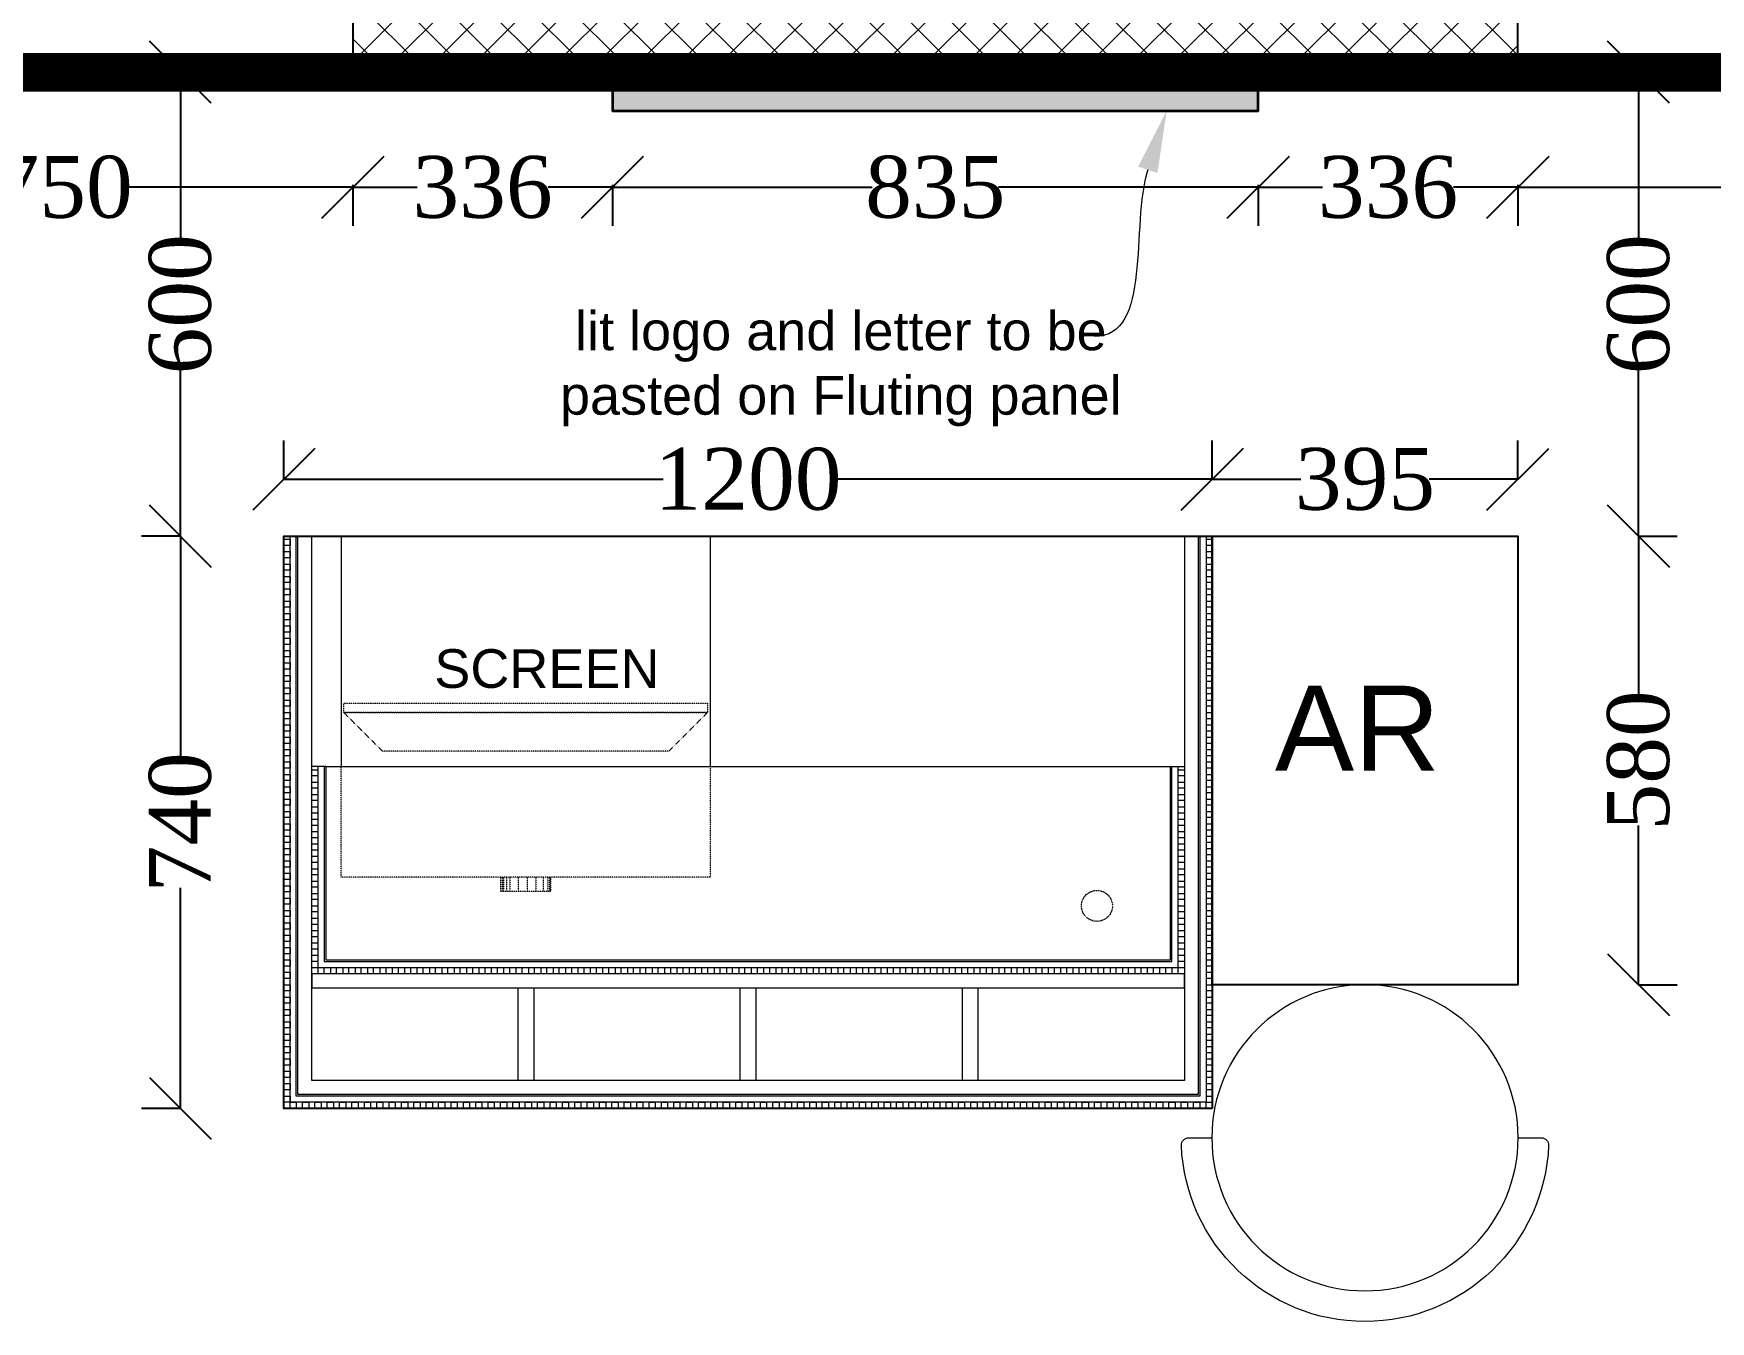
# Model space of a CAD drawing. Header units: millimetres. Extents: x 247811 to 254473, y -206991 to -192801.
# Drawn here: x 250217 to 252384, y -198959 to -197293 of the extents above; entities that cross this region are included whole.
import ezdxf
from ezdxf import colors
from ezdxf.entities.mleader import LeaderData, LeaderLine
from ezdxf.math import Vec2, Vec3

# ---------------------------------------------------------------- set-up
doc = ezdxf.new("R2010")
doc.units = ezdxf.units.MM
doc.header["$LTSCALE"] = 0.1
doc.header["$MEASUREMENT"] = 0
doc.header["$PDMODE"] = 3
doc.linetypes.add('a_p6_plan_L18$0$HIDDEN', pattern=[0.375, 0.25, -0.125])
doc.linetypes.add('ACAD_ISO03W100', pattern=[30, 12, -18])
for name, color, linetype, lineweight in [('A-DIM', 31, 'Continuous', 15), ('A-ELEV-1', 120, 'Continuous', 35), ('Dim-Interior', 33, 'Continuous', 9), ('Floor-Unit', 1, 'Continuous', 13), ('LENS_CURTAIN', 5, 'a_p6_plan_L18$0$HIDDEN', 9), ('LENS_HATCH', 251, 'Continuous', 5), ('LENS_PARTITION', 21, 'Continuous', 25), ('LENS_TEXT', 4, 'Continuous', 5), ('LN-ELEVATION-1', 81, 'Continuous', 13), ('LN-ELEVATION-3', 125, 'a_p6_plan_L18$0$HIDDEN', 18)]:
    doc.layers.add(name, color=color, linetype=linetype, lineweight=lineweight)
doc.layers.add('LK-FLUTTED FINISH', color=20, linetype='Continuous', lineweight=30, true_color=0xff5e29)
doc.styles.add('LK by Kuldeepak', font='times.ttf')
doc.styles.get("Standard").update_dxf_attribs({"font": 'arial.ttf'})
doc.dimstyles.new('LK BY KULDEEPAK', dxfattribs={"dimtxt": 80, "dimasz": 80, "dimexe": 50, "dimexo": 1, "dimtad": 0, "dimdec": 0, "dimtxsty": 'LK by Kuldeepak', "dimblk": 'OBLIQUE', "dimcen": 2.5, "dimclrd": 250, "dimclre": 250, "dimclrt": 256, "dimadec": 0, "dimazin": 0, "dimtfac": 1, "dimtdec": 0, "dimtmove": 0, "dimatfit": 3, "dimfxl": 1, "dimarcsym": 0})

# ---------------------------------------------------------------- blocks, each defined once
blk = doc.blocks.new('POS1200')
at = {"layer": 'Defpoints'}
blk.add_lwpolyline([(600, -442), (-600, -442), (-600, 298), (600, 298)], close=True, dxfattribs=at)
at = {"layer": 'LN-ELEVATION-1', "ltscale": 0.5}
for points in [[(-546, 0), (-564, 0)], [(-556, 0), (-556, -260), (556, -260), (556, 0)], [(-548, 0), (-548, -252), (548, -252), (548, 0)], [(-546, 0), (-546, -250), (546, -250), (546, 0)], [(-546, 0), (546, 0)], [(546, 0), (564, 0)]]:
    blk.add_lwpolyline(points, dxfattribs=at)
for points in [[(-556, -4), (-556, -12), (-564, -12), (-564, -4)], [(-556, -20), (-556, -28), (-564, -28), (-564, -20)], [(564, -4), (564, -12), (556, -12), (556, -4)], [(564, -20), (564, -28), (556, -28), (556, -20)], [(-556, -36), (-556, -44), (-564, -44), (-564, -36)], [(564, -36), (564, -44), (556, -44), (556, -36)], [(-556, -52), (-556, -60), (-564, -60), (-564, -52)], [(564, -52), (564, -60), (556, -60), (556, -52)], [(-556, -68), (-556, -76), (-564, -76), (-564, -68)], [(-556, -84), (-556, -92), (-564, -92), (-564, -84)], [(564, -68), (564, -76), (556, -76), (556, -68)], [(564, -84), (564, -92), (556, -92), (556, -84)], [(-556, -100), (-556, -108), (-564, -108), (-564, -100)], [(564, -100), (564, -108), (556, -108), (556, -100)], [(-556, -116), (-556, -124), (-564, -124), (-564, -116)], [(564, -116), (564, -124), (556, -124), (556, -116)], [(-556, -132), (-556, -140), (-564, -140), (-564, -132)], [(-556, -148), (-556, -156), (-564, -156), (-564, -148)], [(564, -132), (564, -140), (556, -140), (556, -132)], [(564, -148), (564, -156), (556, -156), (556, -148)], [(-556, -164), (-556, -172), (-564, -172), (-564, -164)], [(564, -164), (564, -172), (556, -172), (556, -164)], [(-556, -180), (-556, -188), (-564, -188), (-564, -180)], [(564, -180), (564, -188), (556, -188), (556, -180)], [(-556, -196), (-556, -204), (-564, -204), (-564, -196)], [(-556, -212), (-556, -220), (-564, -220), (-564, -212)], [(564, -196), (564, -204), (556, -204), (556, -196)], [(564, -212), (564, -220), (556, -220), (556, -212)], [(-556, -228), (-556, -236), (-564, -236), (-564, -228)], [(564, -228), (564, -236), (556, -236), (556, -228)], [(-556, -244), (-556, -252), (-564, -252), (-564, -244)], [(-556, -260), (-556, -268), (-564, -268), (-564, -260)], [(-540, -260), (-540, -268), (-548, -268), (-548, -260)], [(-524, -260), (-524, -268), (-532, -268), (-532, -260)], [(-508, -260), (-508, -268), (-516, -268), (-516, -260)], [(-492, -260), (-492, -268), (-500, -268), (-500, -260)], [(-476, -260), (-476, -268), (-484, -268), (-484, -260)], [(-460, -260), (-460, -268), (-468, -268), (-468, -260)], [(-444, -260), (-444, -268), (-452, -268), (-452, -260)], [(-428, -260), (-428, -268), (-436, -268), (-436, -260)], [(-412, -260), (-412, -268), (-420, -268), (-420, -260)], [(-396, -260), (-396, -268), (-404, -268), (-404, -260)], [(-380, -260), (-380, -268), (-388, -268), (-388, -260)], [(-364, -260), (-364, -268), (-372, -268), (-372, -260)], [(-348, -260), (-348, -268), (-356, -268), (-356, -260)], [(-332, -260), (-332, -268), (-340, -268), (-340, -260)], [(-316, -260), (-316, -268), (-324, -268), (-324, -260)], [(-300, -260), (-300, -268), (-308, -268), (-308, -260)], [(-284, -260), (-284, -268), (-292, -268), (-292, -260)], [(-268, -260), (-268, -268), (-276, -268), (-276, -260)], [(-252, -260), (-252, -268), (-260, -268), (-260, -260)], [(-236, -260), (-236, -268), (-244, -268), (-244, -260)], [(-220, -260), (-220, -268), (-228, -268), (-228, -260)], [(-204, -260), (-204, -268), (-212, -268), (-212, -260)], [(-188, -260), (-188, -268), (-196, -268), (-196, -260)], [(-172, -260), (-172, -268), (-180, -268), (-180, -260)], [(-156, -260), (-156, -268), (-164, -268), (-164, -260)], [(-140, -260), (-140, -268), (-148, -268), (-148, -260)], [(-124, -260), (-124, -268), (-132, -268), (-132, -260)], [(-108, -260), (-108, -268), (-116, -268), (-116, -260)], [(-92, -260), (-92, -268), (-100, -268), (-100, -260)], [(-76, -260), (-76, -268), (-84, -268), (-84, -260)], [(-60, -260), (-60, -268), (-68, -268), (-68, -260)], [(-44, -260), (-44, -268), (-52, -268), (-52, -260)], [(-28, -260), (-28, -268), (-36, -268), (-36, -260)], [(-12, -260), (-12, -268), (-20, -268), (-20, -260)], [(4, -260), (4, -268), (-4, -268), (-4, -260)], [(20, -260), (20, -268), (12, -268), (12, -260)], [(36, -260), (36, -268), (28, -268), (28, -260)], [(52, -260), (52, -268), (44, -268), (44, -260)], [(68, -260), (68, -268), (60, -268), (60, -260)], [(84, -260), (84, -268), (76, -268), (76, -260)], [(100, -260), (100, -268), (92, -268), (92, -260)], [(116, -260), (116, -268), (108, -268), (108, -260)], [(132, -260), (132, -268), (124, -268), (124, -260)], [(148, -260), (148, -268), (140, -268), (140, -260)], [(164, -260), (164, -268), (156, -268), (156, -260)], [(180, -260), (180, -268), (172, -268), (172, -260)], [(196, -260), (196, -268), (188, -268), (188, -260)], [(212, -260), (212, -268), (204, -268), (204, -260)], [(228, -260), (228, -268), (220, -268), (220, -260)], [(244, -260), (244, -268), (236, -268), (236, -260)], [(260, -260), (260, -268), (252, -268), (252, -260)], [(276, -260), (276, -268), (268, -268), (268, -260)], [(292, -260), (292, -268), (284, -268), (284, -260)], [(308, -260), (308, -268), (300, -268), (300, -260)], [(324, -260), (324, -268), (316, -268), (316, -260)], [(340, -260), (340, -268), (332, -268), (332, -260)], [(356, -260), (356, -268), (348, -268), (348, -260)], [(372, -260), (372, -268), (364, -268), (364, -260)], [(388, -260), (388, -268), (380, -268), (380, -260)], [(404, -260), (404, -268), (396, -268), (396, -260)], [(420, -260), (420, -268), (412, -268), (412, -260)], [(436, -260), (436, -268), (428, -268), (428, -260)], [(452, -260), (452, -268), (444, -268), (444, -260)], [(468, -260), (468, -268), (460, -268), (460, -260)], [(484, -260), (484, -268), (476, -268), (476, -260)], [(500, -260), (500, -268), (492, -268), (492, -260)], [(516, -260), (516, -268), (508, -268), (508, -260)], [(532, -260), (532, -268), (524, -268), (524, -260)], [(548, -260), (548, -268), (540, -268), (540, -260)], [(564, -244), (564, -252), (556, -252), (556, -244)], [(564, -260), (564, -268), (556, -268), (556, -260)]]:
    blk.add_lwpolyline(points, close=True, dxfattribs=at)
at = {"layer": 'LN-ELEVATION-3', "color": 13, "ltscale": 0.5, "true_color": 0xff5252}
for p, q in [((-318, -143), (-318, -161)), ((-316.2, -143), (-316.2, -161)), ((-312.1, -143), (-312.1, -161)), ((-307.9, -143), (-307.9, -161)), ((-297, -143), (-297, -161)), ((-285.6, -143), (-285.6, -161)), ((-274.5, -143), (-274.5, -161)), ((-264.8, -143), (-264.8, -161)), ((-259, -143), (-259, -161)), ((-256.6, -143), (-256.6, -161))]:
    blk.add_line(p, q, dxfattribs=at)
at = {"layer": 'LN-ELEVATION-3', "linetype": 'ByBlock', "ltscale": 0.5}
for points in [[(-592, 294), (-592, 286), (-600, 286), (-600, 294)], [(592, 298), (592, 294), (600, 294), (600, 298)], [(592, 286), (592, 278), (600, 278), (600, 286)], [(-592, 278), (-592, 270), (-600, 270), (-600, 278)], [(-592, 262), (-592, 254), (-600, 254), (-600, 262)], [(592, 270), (592, 262), (600, 262), (600, 270)], [(-592, 246), (-592, 238), (-600, 238), (-600, 246)], [(592, 254), (592, 246), (600, 246), (600, 254)], [(-592, 230), (-592, 222), (-600, 222), (-600, 230)], [(592, 238), (592, 230), (600, 230), (600, 238)], [(592, 222), (592, 214), (600, 214), (600, 222)], [(-592, 214), (-592, 206), (-600, 206), (-600, 214)], [(-592, 198), (-592, 190), (-600, 190), (-600, 198)], [(592, 206), (592, 198), (600, 198), (600, 206)], [(-592, 182), (-592, 174), (-600, 174), (-600, 182)], [(592, 190), (592, 182), (600, 182), (600, 190)], [(592, 174), (592, 166), (600, 166), (600, 174)], [(-592, 166), (-592, 158), (-600, 158), (-600, 166)], [(592, 158), (592, 150), (600, 150), (600, 158)], [(-592, 150), (-592, 142), (-600, 142), (-600, 150)], [(-592, 134), (-592, 126), (-600, 126), (-600, 134)], [(592, 142), (592, 134), (600, 134), (600, 142)], [(-592, 118), (-592, 110), (-600, 110), (-600, 118)], [(592, 126), (592, 118), (600, 118), (600, 126)], [(592, 110), (592, 102), (600, 102), (600, 110)], [(-592, 102), (-592, 94), (-600, 94), (-600, 102)], [(592, 94), (592, 86), (600, 86), (600, 94)], [(-592, 86), (-592, 78), (-600, 78), (-600, 86)], [(-592, 70), (-592, 62), (-600, 62), (-600, 70)], [(592, 78), (592, 70), (600, 70), (600, 78)], [(-592, 54), (-592, 46), (-600, 46), (-600, 54)], [(592, 62), (592, 54), (600, 54), (600, 62)], [(592, 46), (592, 38), (600, 38), (600, 46)], [(-592, 38), (-592, 30), (-600, 30), (-600, 38)], [(-592, 22), (-592, 14), (-600, 14), (-600, 22)], [(592, 30), (592, 22), (600, 22), (600, 30)], [(-592, 6), (-592, -2), (-600, -2), (-600, 6)], [(592, 14), (592, 6), (600, 6), (600, 14)], [(-592, -10), (-592, -18), (-600, -18), (-600, -10)], [(592, -2), (592, -10), (600, -10), (600, -2)], [(592, -18), (592, -26), (600, -26), (600, -18)], [(-592, -26), (-592, -34), (-600, -34), (-600, -26)], [(-592, -42), (-592, -50), (-600, -50), (-600, -42)], [(592, -34), (592, -42), (600, -42), (600, -34)], [(-592, -58), (-592, -66), (-600, -66), (-600, -58)], [(592, -50), (592, -58), (600, -58), (600, -50)], [(-592, -74), (-592, -82), (-600, -82), (-600, -74)], [(592, -66), (592, -74), (600, -74), (600, -66)], [(592, -82), (592, -90), (600, -90), (600, -82)], [(-592, -90), (-592, -98), (-600, -98), (-600, -90)], [(-592, -106), (-592, -114), (-600, -114), (-600, -106)], [(592, -98), (592, -106), (600, -106), (600, -98)], [(-592, -122), (-592, -130), (-600, -130), (-600, -122)], [(592, -114), (592, -122), (600, -122), (600, -114)], [(592, -130), (592, -138), (600, -138), (600, -130)], [(-592, -138), (-592, -146), (-600, -146), (-600, -138)], [(592, -146), (592, -154), (600, -154), (600, -146)], [(-592, -154), (-592, -162), (-600, -162), (-600, -154)], [(-592, -170), (-592, -178), (-600, -178), (-600, -170)], [(592, -162), (592, -170), (600, -170), (600, -162)], [(-592, -186), (-592, -194), (-600, -194), (-600, -186)], [(592, -178), (592, -186), (600, -186), (600, -178)], [(592, -194), (592, -202), (600, -202), (600, -194)], [(-592, -202), (-592, -210), (-600, -210), (-600, -202)], [(592, -210), (592, -218), (600, -218), (600, -210)], [(-592, -218), (-592, -226), (-600, -226), (-600, -218)], [(-592, -234), (-592, -242), (-600, -242), (-600, -234)], [(592, -226), (592, -234), (600, -234), (600, -226)], [(-592, -250), (-592, -258), (-600, -258), (-600, -250)], [(592, -242), (592, -250), (600, -250), (600, -242)], [(592, -258), (592, -266), (600, -266), (600, -258)], [(-592, -266), (-592, -274), (-600, -274), (-600, -266)], [(564, -268), (-564, -268), (-564, -286), (564, -286)], [(592, -274), (592, -282), (600, -282), (600, -274)], [(-592, -282), (-592, -290), (-600, -290), (-600, -282)], [(-592, -298), (-592, -306), (-600, -306), (-600, -298)], [(-297, -286), (-277, -286), (-277, -405.9), (-297, -405.9)], [(-10, -286), (10, -286), (10, -405.9), (-10, -405.9)], [(277, -285.9), (297, -285.9), (297, -405.8), (277, -405.8)], [(592, -290), (592, -298), (600, -298), (600, -290)], [(-592, -314), (-592, -322), (-600, -322), (-600, -314)], [(592, -306), (592, -314), (600, -314), (600, -306)], [(592, -322), (592, -330), (600, -330), (600, -322)], [(-592, -330), (-592, -338), (-600, -338), (-600, -330)], [(-592, -346), (-592, -354), (-600, -354), (-600, -346)], [(592, -338), (592, -346), (600, -346), (600, -338)], [(-592, -362), (-592, -370), (-600, -370), (-600, -362)], [(592, -354), (592, -362), (600, -362), (600, -354)], [(-592, -378), (-592, -386), (-600, -386), (-600, -378)], [(592, -370), (592, -378), (600, -378), (600, -370)], [(592, -386), (592, -394), (600, -394), (600, -386)], [(-592, -394), (-592, -402), (-600, -402), (-600, -394)], [(-592, -410), (-592, -418), (-600, -418), (-600, -410)], [(592, -402), (592, -410), (600, -410), (600, -402)], [(-592, -426), (-592, -434), (-600, -434), (-600, -426)], [(592, -418), (592, -426), (600, -426), (600, -418)], [(-584, -434), (-584, -442), (-592, -442), (-592, -434)], [(-568, -434), (-568, -442), (-576, -442), (-576, -434)], [(-552, -434), (-552, -442), (-560, -442), (-560, -434)], [(-536, -434), (-536, -442), (-544, -442), (-544, -434)], [(-520, -434), (-520, -442), (-528, -442), (-528, -434)], [(-504, -434), (-504, -442), (-512, -442), (-512, -434)], [(-488, -434), (-488, -442), (-496, -442), (-496, -434)], [(-472, -434), (-472, -442), (-480, -442), (-480, -434)], [(-456, -434), (-456, -442), (-464, -442), (-464, -434)], [(-440, -434), (-440, -442), (-448, -442), (-448, -434)], [(-424, -434), (-424, -442), (-432, -442), (-432, -434)], [(-408, -434), (-408, -442), (-416, -442), (-416, -434)], [(-392, -434), (-392, -442), (-400, -442), (-400, -434)], [(-376, -434), (-376, -442), (-384, -442), (-384, -434)], [(-360, -434), (-360, -442), (-368, -442), (-368, -434)], [(-344, -434), (-344, -442), (-352, -442), (-352, -434)], [(-328, -434), (-328, -442), (-336, -442), (-336, -434)], [(-312, -434), (-312, -442), (-320, -442), (-320, -434)], [(-296, -434), (-296, -442), (-304, -442), (-304, -434)], [(-280, -434), (-280, -442), (-288, -442), (-288, -434)], [(-264, -434), (-264, -442), (-272, -442), (-272, -434)], [(-248, -434), (-248, -442), (-256, -442), (-256, -434)], [(-232, -434), (-232, -442), (-240, -442), (-240, -434)], [(-216, -434), (-216, -442), (-224, -442), (-224, -434)], [(-200, -434), (-200, -442), (-208, -442), (-208, -434)], [(-184, -434), (-184, -442), (-192, -442), (-192, -434)], [(-168, -434), (-168, -442), (-176, -442), (-176, -434)], [(-152, -434), (-152, -442), (-160, -442), (-160, -434)], [(-136, -434), (-136, -442), (-144, -442), (-144, -434)], [(-120, -434), (-120, -442), (-128, -442), (-128, -434)], [(-104, -434), (-104, -442), (-112, -442), (-112, -434)], [(-88, -434), (-88, -442), (-96, -442), (-96, -434)], [(-72, -434), (-72, -442), (-80, -442), (-80, -434)], [(-56, -434), (-56, -442), (-64, -442), (-64, -434)], [(-40, -434), (-40, -442), (-48, -442), (-48, -434)], [(-24, -434), (-24, -442), (-32, -442), (-32, -434)], [(-8, -434), (-8, -442), (-16, -442), (-16, -434)], [(8, -434), (8, -442), (0, -442), (0, -434)], [(24, -434), (24, -442), (16, -442), (16, -434)], [(40, -434), (40, -442), (32, -442), (32, -434)], [(56, -434), (56, -442), (48, -442), (48, -434)], [(72, -434), (72, -442), (64, -442), (64, -434)], [(88, -434), (88, -442), (80, -442), (80, -434)], [(104, -434), (104, -442), (96, -442), (96, -434)], [(120, -434), (120, -442), (112, -442), (112, -434)], [(136, -434), (136, -442), (128, -442), (128, -434)], [(152, -434), (152, -442), (144, -442), (144, -434)], [(168, -434), (168, -442), (160, -442), (160, -434)], [(184, -434), (184, -442), (176, -442), (176, -434)], [(200, -434), (200, -442), (192, -442), (192, -434)], [(216, -434), (216, -442), (208, -442), (208, -434)], [(232, -434), (232, -442), (224, -442), (224, -434)], [(248, -434), (248, -442), (240, -442), (240, -434)], [(264, -434), (264, -442), (256, -442), (256, -434)], [(280, -434), (280, -442), (272, -442), (272, -434)], [(296, -434), (296, -442), (288, -442), (288, -434)], [(312, -434), (312, -442), (304, -442), (304, -434)], [(328, -434), (328, -442), (320, -442), (320, -434)], [(344, -434), (344, -442), (336, -442), (336, -434)], [(360, -434), (360, -442), (352, -442), (352, -434)], [(376, -434), (376, -442), (368, -442), (368, -434)], [(392, -434), (392, -442), (384, -442), (384, -434)], [(408, -434), (408, -442), (400, -442), (400, -434)], [(424, -434), (424, -442), (416, -442), (416, -434)], [(440, -434), (440, -442), (432, -442), (432, -434)], [(456, -434), (456, -442), (448, -442), (448, -434)], [(472, -434), (472, -442), (464, -442), (464, -434)], [(488, -434), (488, -442), (480, -442), (480, -434)], [(504, -434), (504, -442), (496, -442), (496, -434)], [(520, -434), (520, -442), (512, -442), (512, -434)], [(536, -434), (536, -442), (528, -442), (528, -434)], [(552, -434), (552, -442), (544, -442), (544, -434)], [(568, -434), (568, -442), (560, -442), (560, -434)], [(584, -434), (584, -442), (576, -442), (576, -434)], [(600, -434), (600, -442), (592, -442), (592, -434)]]:
    blk.add_lwpolyline(points, close=True, dxfattribs=at)
for points in [[(592, 298), (592, -434), (-592, -434), (-592, 298)], [(-592, 298), (-564, 298)], [(584, 298), (584, -426), (-584, -426), (-584, 298)], [(582, 298), (582, -424), (-582, -424), (-582, 298)], [(-526, 298), (-564, 298)], [(564, 298), (564, -406), (-564, -406), (-564, 298)], [(-526, 298), (-526, 0)], [(-526, 298), (-49, 298)], [(-49, 298), (-49, 0)], [(564, 298), (-49, 298)], [(592, 298), (564, 298)]]:
    blk.add_lwpolyline(points, dxfattribs=at)
at = {"layer": 'LN-ELEVATION-3', "color": 13, "ltscale": 0.5, "true_color": 0xff5252}
for points in [[(-52.5, 69.9), (-522.5, 69.9), (-522.5, 81.9), (-52.5, 81.9)], [(-102.5, 19.9), (-472.5, 19.9), (-522.5, 69.9), (-52.5, 69.9)], [(-255, -143), (-320, -143), (-320, -161), (-255, -161)]]:
    blk.add_lwpolyline(points, close=True, dxfattribs=at)
blk.add_lwpolyline([(-49, 0), (-49, -143), (-526, -143), (-526, 0)], dxfattribs=at)
blk.add_circle((451, -180.1), 20, dxfattribs=at)
at = {"layer": 'LN-ELEVATION-3', "color": 13, "ltscale": 0.5, "true_color": 0xff5252, "insert": (-405.6, 151.8), "char_height": 50, "attachment_point": 1}
blk.add_mtext_dynamic_manual_height_columns('SCREEN', width=12804.147, gutter_width=12.5, heights=[0], dxfattribs=at)
blk = doc.blocks.new('Chair')
at = {"layer": 'Floor-Unit', "ltscale": 100}
blk.add_lwpolyline([(586990.8, -21249.2), (586953, -21249.2, 0.426474), (586941, -21261.7, 0.959166), (587540.5, -21261.7, 0.426474), (587528.5, -21249.2), (587490.8, -21249.2)], format="xyb", dxfattribs=at)
blk.add_circle((587240.8, -21249.2), 250, dxfattribs=at)
blk = doc.blocks.new('_Oblique')
at = {"color": 0, "linetype": 'ByBlock', "lineweight": -2}
blk.add_line((-0.5, -0.5), (0.5, 0.5), dxfattribs=at)
blk = doc.blocks.new('*D60')
at = {"layer": 'A-DIM', "color": 250, "lineweight": -2, "transparency": 16777216}
for p, q in [((250965, -197488.8), (250965, -197541.8)), ((250965, -197491.8), (251300.7, -197491.8)), ((251799.9, -197491.8), (251464.2, -197491.8)), ((251799.9, -197488.8), (251799.9, -197541.8))]:
    blk.add_line(p, q, dxfattribs=at)
at = {"layer": 'Defpoints', "color": 0, "transparency": 16777216}
for p in [(250965, -197393), (251799.9, -197393), (251799.9, -197491.8)]:
    blk.add_point(p, dxfattribs=at)
at = {"layer": 'A-DIM', "color": 250, "lineweight": -2, "transparency": 16777216, "xscale": 80, "yscale": 80, "zscale": 80, "rotation": 180}
blk.add_blockref('_Oblique', (250965, -197491.8), dxfattribs=at)
at = {"layer": 'A-DIM', "color": 250, "lineweight": -2, "transparency": 16777216, "xscale": 80, "yscale": 80, "zscale": 80}
blk.add_blockref('_Oblique', (251799.9, -197491.8), dxfattribs=at)
at = {"layer": 'A-DIM', "transparency": 16777216, "insert": (251382.4, -197491.8), "char_height": 80, "attachment_point": 5, "style": 'LK by Kuldeepak'}
blk.add_mtext('835', dxfattribs=at)
blk = doc.blocks.new('*D61')
at = {"layer": 'A-DIM', "color": 250, "lineweight": -2, "transparency": 16777216}
for p, q in [((250629.4, -197488.8), (250629.4, -197541.8)), ((250629.4, -197491.8), (250712.7, -197491.8)), ((250965, -197491.8), (250881.8, -197491.8)), ((250965, -197488.8), (250965, -197541.8))]:
    blk.add_line(p, q, dxfattribs=at)
at = {"layer": 'Defpoints', "color": 0, "transparency": 16777216}
for p in [(250629.4, -197343), (250965, -197393), (250629.4, -197491.8)]:
    blk.add_point(p, dxfattribs=at)
at = {"layer": 'A-DIM', "color": 250, "lineweight": -2, "transparency": 16777216, "xscale": 80, "yscale": 80, "zscale": 80, "rotation": 180}
blk.add_blockref('_Oblique', (250629.4, -197491.8), dxfattribs=at)
at = {"layer": 'A-DIM', "color": 250, "lineweight": -2, "transparency": 16777216, "xscale": 80, "yscale": 80, "zscale": 80}
blk.add_blockref('_Oblique', (250965, -197491.8), dxfattribs=at)
at = {"layer": 'A-DIM', "transparency": 16777216, "insert": (250797.2, -197491.8), "char_height": 80, "attachment_point": 5, "style": 'LK by Kuldeepak'}
blk.add_mtext('336', dxfattribs=at)
blk = doc.blocks.new('*D62')
at = {"layer": 'A-DIM', "color": 250, "lineweight": -2, "transparency": 16777216}
for p, q in [((251799.9, -197488.8), (251799.9, -197541.8)), ((251799.9, -197491.8), (251883.1, -197491.8)), ((252135.4, -197491.8), (252052.2, -197491.8)), ((252135.4, -197488.8), (252135.4, -197541.8))]:
    blk.add_line(p, q, dxfattribs=at)
at = {"layer": 'Defpoints', "color": 0, "transparency": 16777216}
for p in [(252135.4, -197343), (251799.9, -197393), (252135.4, -197491.8)]:
    blk.add_point(p, dxfattribs=at)
at = {"layer": 'A-DIM', "color": 250, "lineweight": -2, "transparency": 16777216, "xscale": 80, "yscale": 80, "zscale": 80, "rotation": 180}
blk.add_blockref('_Oblique', (251799.9, -197491.8), dxfattribs=at)
at = {"layer": 'A-DIM', "color": 250, "lineweight": -2, "transparency": 16777216, "xscale": 80, "yscale": 80, "zscale": 80}
blk.add_blockref('_Oblique', (252135.4, -197491.8), dxfattribs=at)
at = {"layer": 'A-DIM', "transparency": 16777216, "insert": (251967.7, -197491.8), "char_height": 80, "attachment_point": 5, "style": 'LK by Kuldeepak'}
blk.add_mtext('336', dxfattribs=at)
blk = doc.blocks.new('*D63')
at = {"layer": 'A-DIM', "color": 250, "lineweight": -2, "transparency": 16777216}
for p, q in [((252135.4, -197488.8), (252135.4, -197541.8)), ((252135.4, -197491.8), (252425.5, -197491.8)), ((252885.4, -197491.8), (252595.3, -197491.8)), ((252885.4, -197488.8), (252885.4, -197541.8))]:
    blk.add_line(p, q, dxfattribs=at)
at = {"layer": 'Defpoints', "color": 0, "transparency": 16777216}
for p in [(252135.4, -197343), (252885.4, -197343), (252885.4, -197491.8)]:
    blk.add_point(p, dxfattribs=at)
at = {"layer": 'A-DIM', "color": 250, "lineweight": -2, "transparency": 16777216, "xscale": 80, "yscale": 80, "zscale": 80, "rotation": 180}
blk.add_blockref('_Oblique', (252135.4, -197491.8), dxfattribs=at)
at = {"layer": 'A-DIM', "color": 250, "lineweight": -2, "transparency": 16777216, "xscale": 80, "yscale": 80, "zscale": 80}
blk.add_blockref('_Oblique', (252885.4, -197491.8), dxfattribs=at)
at = {"layer": 'A-DIM', "transparency": 16777216, "insert": (252510.4, -197491.8), "char_height": 80, "attachment_point": 5, "style": 'LK by Kuldeepak'}
blk.add_mtext('750', dxfattribs=at)
blk = doc.blocks.new('*D65')
at = {"layer": 'A-DIM', "color": 250, "lineweight": -2, "transparency": 16777216}
for p, q in [((249879.4, -197488.8), (249879.4, -197541.8)), ((249879.4, -197491.8), (250169.5, -197491.8)), ((250629.4, -197491.8), (250339.4, -197491.8)), ((250629.4, -197488.8), (250629.4, -197541.8))]:
    blk.add_line(p, q, dxfattribs=at)
at = {"layer": 'Defpoints', "color": 0, "transparency": 16777216}
for p in [(249879.4, -197343), (250629.4, -197343), (249879.4, -197491.8)]:
    blk.add_point(p, dxfattribs=at)
at = {"layer": 'A-DIM', "color": 250, "lineweight": -2, "transparency": 16777216, "xscale": 80, "yscale": 80, "zscale": 80, "rotation": 180}
blk.add_blockref('_Oblique', (249879.4, -197491.8), dxfattribs=at)
at = {"layer": 'A-DIM', "color": 250, "lineweight": -2, "transparency": 16777216, "xscale": 80, "yscale": 80, "zscale": 80}
blk.add_blockref('_Oblique', (250629.4, -197491.8), dxfattribs=at)
at = {"layer": 'A-DIM', "transparency": 16777216, "insert": (250254.4, -197491.8), "char_height": 80, "attachment_point": 5, "style": 'LK by Kuldeepak'}
blk.add_mtext('750', dxfattribs=at)
blk = doc.blocks.new('*D79')
at = {"layer": 'A-DIM', "color": 250, "lineweight": -2, "transparency": 16777216}
for p, q in [((250406.7, -197943), (250356.5, -197943)), ((250406.5, -197943), (250406.5, -198228)), ((250406.5, -198683), (250406.5, -198397.9)), ((250406.7, -198683), (250356.5, -198683))]:
    blk.add_line(p, q, dxfattribs=at)
at = {"layer": 'Defpoints', "color": 0, "transparency": 16777216}
for p in [(250540.4, -197943), (250406.5, -198683), (250540.4, -198683)]:
    blk.add_point(p, dxfattribs=at)
at = {"layer": 'A-DIM', "color": 250, "lineweight": -2, "transparency": 16777216, "xscale": 80, "yscale": 80, "zscale": 80}
for p, rotation in [((250406.5, -197943), 90), ((250406.5, -198683), 270)]:
    blk.add_blockref('_Oblique', p, dxfattribs=dict(at, rotation=rotation))
at = {"layer": 'A-DIM', "transparency": 16777216, "insert": (250406.5, -198313), "char_height": 80, "attachment_point": 5, "rotation": 90, "style": 'LK by Kuldeepak'}
blk.add_mtext('740', dxfattribs=at)
blk = doc.blocks.new('*D80')
at = {"layer": 'A-DIM', "color": 250, "lineweight": -2, "transparency": 16777216}
for p, q in [((250406.7, -197343), (250356.5, -197343)), ((250406.5, -197343), (250406.5, -197558.4)), ((250406.5, -197943), (250406.5, -197727.5)), ((250406.7, -197943), (250356.5, -197943))]:
    blk.add_line(p, q, dxfattribs=at)
at = {"layer": 'Defpoints', "color": 0, "transparency": 16777216}
for p in [(250406.5, -197343), (250557.5, -197343), (250540.4, -197943)]:
    blk.add_point(p, dxfattribs=at)
at = {"layer": 'A-DIM', "color": 250, "lineweight": -2, "transparency": 16777216, "xscale": 80, "yscale": 80, "zscale": 80}
for p, rotation in [((250406.5, -197343), 90), ((250406.5, -197943), 270)]:
    blk.add_blockref('_Oblique', p, dxfattribs=dict(at, rotation=rotation))
at = {"layer": 'A-DIM', "transparency": 16777216, "insert": (250406.5, -197643), "char_height": 80, "attachment_point": 5, "rotation": 90, "style": 'LK by Kuldeepak'}
blk.add_mtext('600', dxfattribs=at)
blk = doc.blocks.new('*D81')
at = {"layer": 'A-DIM', "color": 250, "lineweight": -2, "transparency": 16777216}
for p, q in [((252291.3, -197943), (252341.5, -197943)), ((252291.5, -197943), (252291.5, -198148.7)), ((252291.5, -198523), (252291.5, -198317.2)), ((252291.3, -198523), (252341.5, -198523))]:
    blk.add_line(p, q, dxfattribs=at)
at = {"layer": 'Defpoints', "color": 0, "transparency": 16777216}
for p in [(252135.4, -197943), (252135.4, -198523), (252291.5, -198523)]:
    blk.add_point(p, dxfattribs=at)
at = {"layer": 'A-DIM', "color": 250, "lineweight": -2, "transparency": 16777216, "xscale": 80, "yscale": 80, "zscale": 80}
for p, rotation in [((252291.5, -197943), 90), ((252291.5, -198523), 270)]:
    blk.add_blockref('_Oblique', p, dxfattribs=dict(at, rotation=rotation))
at = {"layer": 'A-DIM', "transparency": 16777216, "insert": (252291.5, -198233), "char_height": 80, "attachment_point": 5, "rotation": 90, "style": 'LK by Kuldeepak'}
blk.add_mtext('580', dxfattribs=at)
blk = doc.blocks.new('*D82')
at = {"layer": 'A-DIM', "color": 250, "lineweight": -2, "transparency": 16777216}
for p, q in [((252291.3, -197343), (252341.5, -197343)), ((252291.5, -197343), (252291.5, -197558.4)), ((252291.5, -197943), (252291.5, -197727.5)), ((252291.3, -197943), (252341.5, -197943))]:
    blk.add_line(p, q, dxfattribs=at)
at = {"layer": 'Defpoints', "color": 0, "transparency": 16777216}
for p in [(252135.4, -197343), (252291.5, -197343), (252135.4, -197943)]:
    blk.add_point(p, dxfattribs=at)
at = {"layer": 'A-DIM', "color": 250, "lineweight": -2, "transparency": 16777216, "xscale": 80, "yscale": 80, "zscale": 80}
for p, rotation in [((252291.5, -197343), 90), ((252291.5, -197943), 270)]:
    blk.add_blockref('_Oblique', p, dxfattribs=dict(at, rotation=rotation))
at = {"layer": 'A-DIM', "transparency": 16777216, "insert": (252291.5, -197643), "char_height": 80, "attachment_point": 5, "rotation": 90, "style": 'LK by Kuldeepak'}
blk.add_mtext('600', dxfattribs=at)
blk = doc.blocks.new('*D95')
at = {"layer": 'A-DIM', "color": 250, "lineweight": -2, "transparency": 16777216}
for p, q in [((250540.4, -197869.5), (250540.4, -197819.4)), ((251740.4, -197869.5), (251740.4, -197819.4)), ((250540.4, -197869.4), (251030.7, -197869.4)), ((251740.4, -197869.4), (251250.1, -197869.4))]:
    blk.add_line(p, q, dxfattribs=at)
at = {"layer": 'Defpoints', "color": 0, "transparency": 16777216}
for p in [(251740.4, -197869.4), (250540.4, -197943), (251740.4, -197943)]:
    blk.add_point(p, dxfattribs=at)
at = {"layer": 'A-DIM', "color": 250, "lineweight": -2, "transparency": 16777216, "xscale": 80, "yscale": 80, "zscale": 80, "rotation": 180}
blk.add_blockref('_Oblique', (250540.4, -197869.4), dxfattribs=at)
at = {"layer": 'A-DIM', "color": 250, "lineweight": -2, "transparency": 16777216, "xscale": 80, "yscale": 80, "zscale": 80}
blk.add_blockref('_Oblique', (251740.4, -197869.4), dxfattribs=at)
at = {"layer": 'A-DIM', "transparency": 16777216, "insert": (251140.4, -197869.4), "char_height": 80, "attachment_point": 5, "style": 'LK by Kuldeepak'}
blk.add_mtext('1200', dxfattribs=at)
blk = doc.blocks.new('*D96')
at = {"layer": 'A-DIM', "color": 250, "lineweight": -2, "transparency": 16777216}
for p, q in [((251740.4, -197869.5), (251740.4, -197819.4)), ((252135.4, -197869.5), (252135.4, -197819.4)), ((251740.4, -197869.4), (251855, -197869.4)), ((252135.4, -197869.4), (252020.9, -197869.4))]:
    blk.add_line(p, q, dxfattribs=at)
at = {"layer": 'Defpoints', "color": 0, "transparency": 16777216}
for p in [(252135.4, -197869.4), (251740.4, -197943), (252135.4, -197943)]:
    blk.add_point(p, dxfattribs=at)
at = {"layer": 'A-DIM', "color": 250, "lineweight": -2, "transparency": 16777216, "xscale": 80, "yscale": 80, "zscale": 80, "rotation": 180}
blk.add_blockref('_Oblique', (251740.4, -197869.4), dxfattribs=at)
at = {"layer": 'A-DIM', "color": 250, "lineweight": -2, "transparency": 16777216, "xscale": 80, "yscale": 80, "zscale": 80}
blk.add_blockref('_Oblique', (252135.4, -197869.4), dxfattribs=at)
at = {"layer": 'A-DIM', "transparency": 16777216, "insert": (251937.9, -197869.4), "char_height": 80, "attachment_point": 5, "style": 'LK by Kuldeepak'}
blk.add_mtext('395', dxfattribs=at)

msp = doc.modelspace()

# ---------------------------------------------------------------- hatches: boundary and pattern name
at = {"layer": 'Dim-Interior', "true_color": 0xffffff}
h = msp.add_hatch(color=7, dxfattribs=at)
h.dxf.hatch_style = 1
h.paths.add_polyline_path([(251799.9, -197343), (250965, -197343), (250965, -197393), (251799.9, -197393)])
at = {"layer": 'LENS_HATCH'}
h = msp.add_hatch(dxfattribs=at)
h.set_pattern_fill('ANSI37', color=256, scale=300, angle=270)
h.set_pattern_definition([(315, (7647, -84.86), (26.5165043, 26.5165043), []), (45, (7647, -84.86), (-26.5165043, 26.5165043), [])])
h.paths.add_polyline_path([(250629.4, -194904.2), (250629.5, -193327), (250729.5, -193326.3), (250729.4, -194904.2)])
h.paths.add_polyline_path([(250729.4, -195670.6), (250729.4, -195770.6), (253736.1, -195770.7), (253735.7, -195670.7)])
h.paths.add_polyline_path([(250729.4, -197243), (250729.4, -195670.6), (250629.4, -195670.6), (250629.4, -197243)])
h.paths.add_polyline_path([(252135.4, -197343), (252135.4, -197243), (250629.4, -197243), (250629.4, -197343)])
h.paths.add_polyline_path([(249779.4, -196493), (249779.4, -194904.9), (249879.4, -194904.2), (249879.4, -196493)])
h.paths.add_polyline_path([(248329.4, -197243), (249879.4, -197243), (249879.4, -197343), (248329.4, -197343)])
h.paths.add_polyline_path([(249879.4, -194804.2), (248329.4, -194804.2), (248329.4, -194904.2), (249879.4, -194904.2)])
h.paths.add_polyline_path([(252885.4, -197243), (252885.4, -197343), (253747.3, -197343), (253746.6, -197243)])

# ---------------------------------------------------------------- linework, layer by layer
at = {"layer": 'A-ELEV-1'}
msp.add_lwpolyline([(251799.9, -197343), (250965, -197343), (250965, -197393), (251799.9, -197393)], close=True, dxfattribs=at)
at = {"layer": 'Floor-Unit', "linetype": 'ByBlock', "lineweight": -2, "ltscale": 0.5}
msp.add_lwpolyline([(251740.4, -197943), (252135.4, -197943), (252135.4, -198523), (251740.4, -198523)], close=True, dxfattribs=at)
at = {"layer": 'LENS_CURTAIN', "ltscale": 5}
for points in [[(250629.4, -197243), (249879.4, -197243), (249879.4, -197343), (250629.4, -197343)], [(252885.4, -197343), (252135.4, -197343), (252135.4, -197243), (252885.4, -197243)]]:
    msp.add_lwpolyline(points, close=True, dxfattribs=at)
at = {"layer": 'LENS_PARTITION'}
msp.add_lwpolyline([(252135.4, -197343), (252135.4, -197243), (250629.4, -197243), (250629.4, -197343)], close=True, dxfattribs=at)
at = {"layer": 'LK-FLUTTED FINISH', "linetype": 'ACAD_ISO03W100', "ltscale": 0.05, "const_width": 50}
msp.add_lwpolyline([(249879.4, -197343), (253147.3, -197343)], dxfattribs=at)

# ---------------------------------------------------------------- block references
at = {"layer": 'Floor-Unit'}
msp.add_blockref('POS1200', (251140.4, -198241), dxfattribs=at)
at = {"layer": 'Floor-Unit', "linetype": 'ByBlock', "lineweight": -2, "ltscale": 0.5, "xscale": -0.7920000000000125, "yscale": 0.7920000000000125, "zscale": 0.7920000000000125}
msp.add_blockref('Chair', (717032.6, -181891.6), dxfattribs=at)

# ---------------------------------------------------------------- texts
at = {"layer": 'LENS_TEXT', "insert": (251821.4, -198136.4), "char_height": 110, "attachment_point": 1}
msp.add_mtext_dynamic_manual_height_columns('AR', width=237.441, gutter_width=12.5, heights=[0], dxfattribs=at)

# ---------------------------------------------------------------- dimensions: what is measured, and where the dimension line sits
at = {"layer": 'A-DIM'}
for base, p1, p2, override, picture, middle in [((250406.5, -197343), (250540.4, -197943), (250557.5, -197343), {"dimtmove": 1, "dimfxl": 0.18, "dimfxlon": 1, "dimarcsym": 1}, '*D80', (250406.5, -197643)), ((252291.5, -197343), (252135.4, -197943), (252135.4, -197343), {"dimtmove": 1, "dimfxl": 0.18, "dimfxlon": 1, "dimarcsym": 1}, '*D82', (252291.5, -197643)), ((250406.5, -198683), (250540.4, -197943), (250540.4, -198683), {"dimfxl": 0.18, "dimfxlon": 1, "dimarcsym": 1}, '*D79', (250406.5, -198313)), ((252291.5, -198523), (252135.4, -197943), (252135.4, -198523), {"dimfxl": 0.18, "dimfxlon": 1, "dimarcsym": 1}, '*D81', (252291.5, -198233))]:
    dim = msp.add_linear_dim(base=base, p1=p1, p2=p2, angle=90, dimstyle='LK BY KULDEEPAK', override=override, dxfattribs=at)
    dim.commit()
    dim.dimension.update_dxf_attribs({"geometry": picture, "text_midpoint": middle})
for base, p1, p2, override, picture, middle in [((249879.4, -197491.8), (250629.4, -197343), (249879.4, -197343), {"dimtmove": 1, "dimfxl": 3, "dimfxlon": 1, "dimarcsym": 1}, '*D65', (250254.4, -197491.8)), ((250629.4, -197491.8), (250965, -197393), (250629.4, -197343), {"dimtmove": 1, "dimfxl": 3, "dimfxlon": 1, "dimarcsym": 1}, '*D61', (250797.2, -197491.8)), ((252135.419, -197491.8359), (251799.8847, -197392.9537), (252135.419, -197342.9537), {"dimtmove": 1, "dimfxl": 3, "dimfxlon": 1, "dimarcsym": 1}, '*D62', (251967.6519, -197491.8359)), ((252885.4, -197491.8), (252135.4, -197343), (252885.4, -197343), {"dimtmove": 1, "dimfxl": 3, "dimfxlon": 1, "dimarcsym": 1}, '*D63', (252510.4, -197491.8)), ((251799.9, -197491.8), (250965, -197393), (251799.9, -197393), {"dimtmove": 1, "dimfxl": 3, "dimfxlon": 1, "dimarcsym": 1}, '*D60', (251382.4, -197491.8)), ((251740.4, -197869.4), (250540.4, -197943), (251740.4, -197943), {"dimfxl": 0.18, "dimfxlon": 1, "dimarcsym": 1}, '*D95', (251140.4, -197869.4)), ((252135.4, -197869.4), (251740.4, -197943), (252135.4, -197943), {"dimtmove": 1, "dimfxl": 0.18, "dimfxlon": 1, "dimarcsym": 1}, '*D96', (251937.9, -197869.4))]:
    dim = msp.add_linear_dim(base=base, p1=p1, p2=p2, dimstyle='LK BY KULDEEPAK', override=override, dxfattribs=at)
    dim.commit()
    dim.dimension.update_dxf_attribs({"geometry": picture, "text_midpoint": middle})

# ---------------------------------------------------------------- leaders
at = {"layer": 'LENS_TEXT', "ltscale": 3}
ml = msp.add_multileader_mtext('Standard', dxfattribs=at)
ml.set_content('\\pxqc,t3;{\\C256;lit logo and letter to be pasted on Fluting panel }', color=1)
ml.set_leader_properties(color=(210, 0, 53), linetype='ByLayer', lineweight=-1)
ml.build(insert=Vec2(0, 0))
ml.multileader.update_dxf_attribs({"leader_type": 2, "dogleg_length": 0.36, "arrow_head_size": 80})
ctx = ml.context
ctx.base_point, ctx.char_height, ctx.arrow_head_size, ctx.landing_gap_size, ctx.plane_origin = Vec3(250871.3, -197684.8), 50, 80, 0.09, Vec3(252844.1, -200188.8)
notes = []
notes.append((ctx, [(0, (1, 1, 0), (251588.5, -197684.8), (-1, 0), 0.36, [(11, [(251681.5, -197393)], 0, []), (0, [(251681.5, -197393)], 0, []), (1, [(251681.5, -197393)], 0, []), (2, [(251681.5, -197393)], 0, []), (3, [(251681.5, -197393)], 0, []), (4, [(251681.5, -197393)], 0, []), (5, [(251681.5, -197393)], 0, []), (6, [(251681.5, -197393)], 0, []), (7, [(251681.5, -197393)], 0, []), (8, [(251681.5, -197393)], 0, []), (9, [(251681.5, -197393)], 0, []), (10, [(251681.5, -197393)], 0, []), (12, [(251681.5, -197393)], 0, []), (13, [(251681.5, -197393)], 0, [])])]))
ctx.mtext.insert, ctx.mtext.width, ctx.mtext.flow_direction = Vec3(250871.4, -197652.5), 777.843, 5
for ctx, leaders in notes:
    for number, flags, end, landing, length, lines in leaders:
        leader = LeaderData()
        leader.index, (leader.has_last_leader_line, leader.has_dogleg_vector, leader.attachment_direction) = number, flags
        leader.last_leader_point, leader.dogleg_vector, leader.dogleg_length = Vec3(end), Vec3(landing), length
        for number, points, colour, breaks in lines:
            line = LeaderLine()
            line.index, line.vertices, line.color, line.breaks = number, Vec3.list(points), colors.encode_raw_color(colour), breaks
            leader.lines.append(line)
        ctx.leaders.append(leader)

doc.saveas('drawing.dxf')
